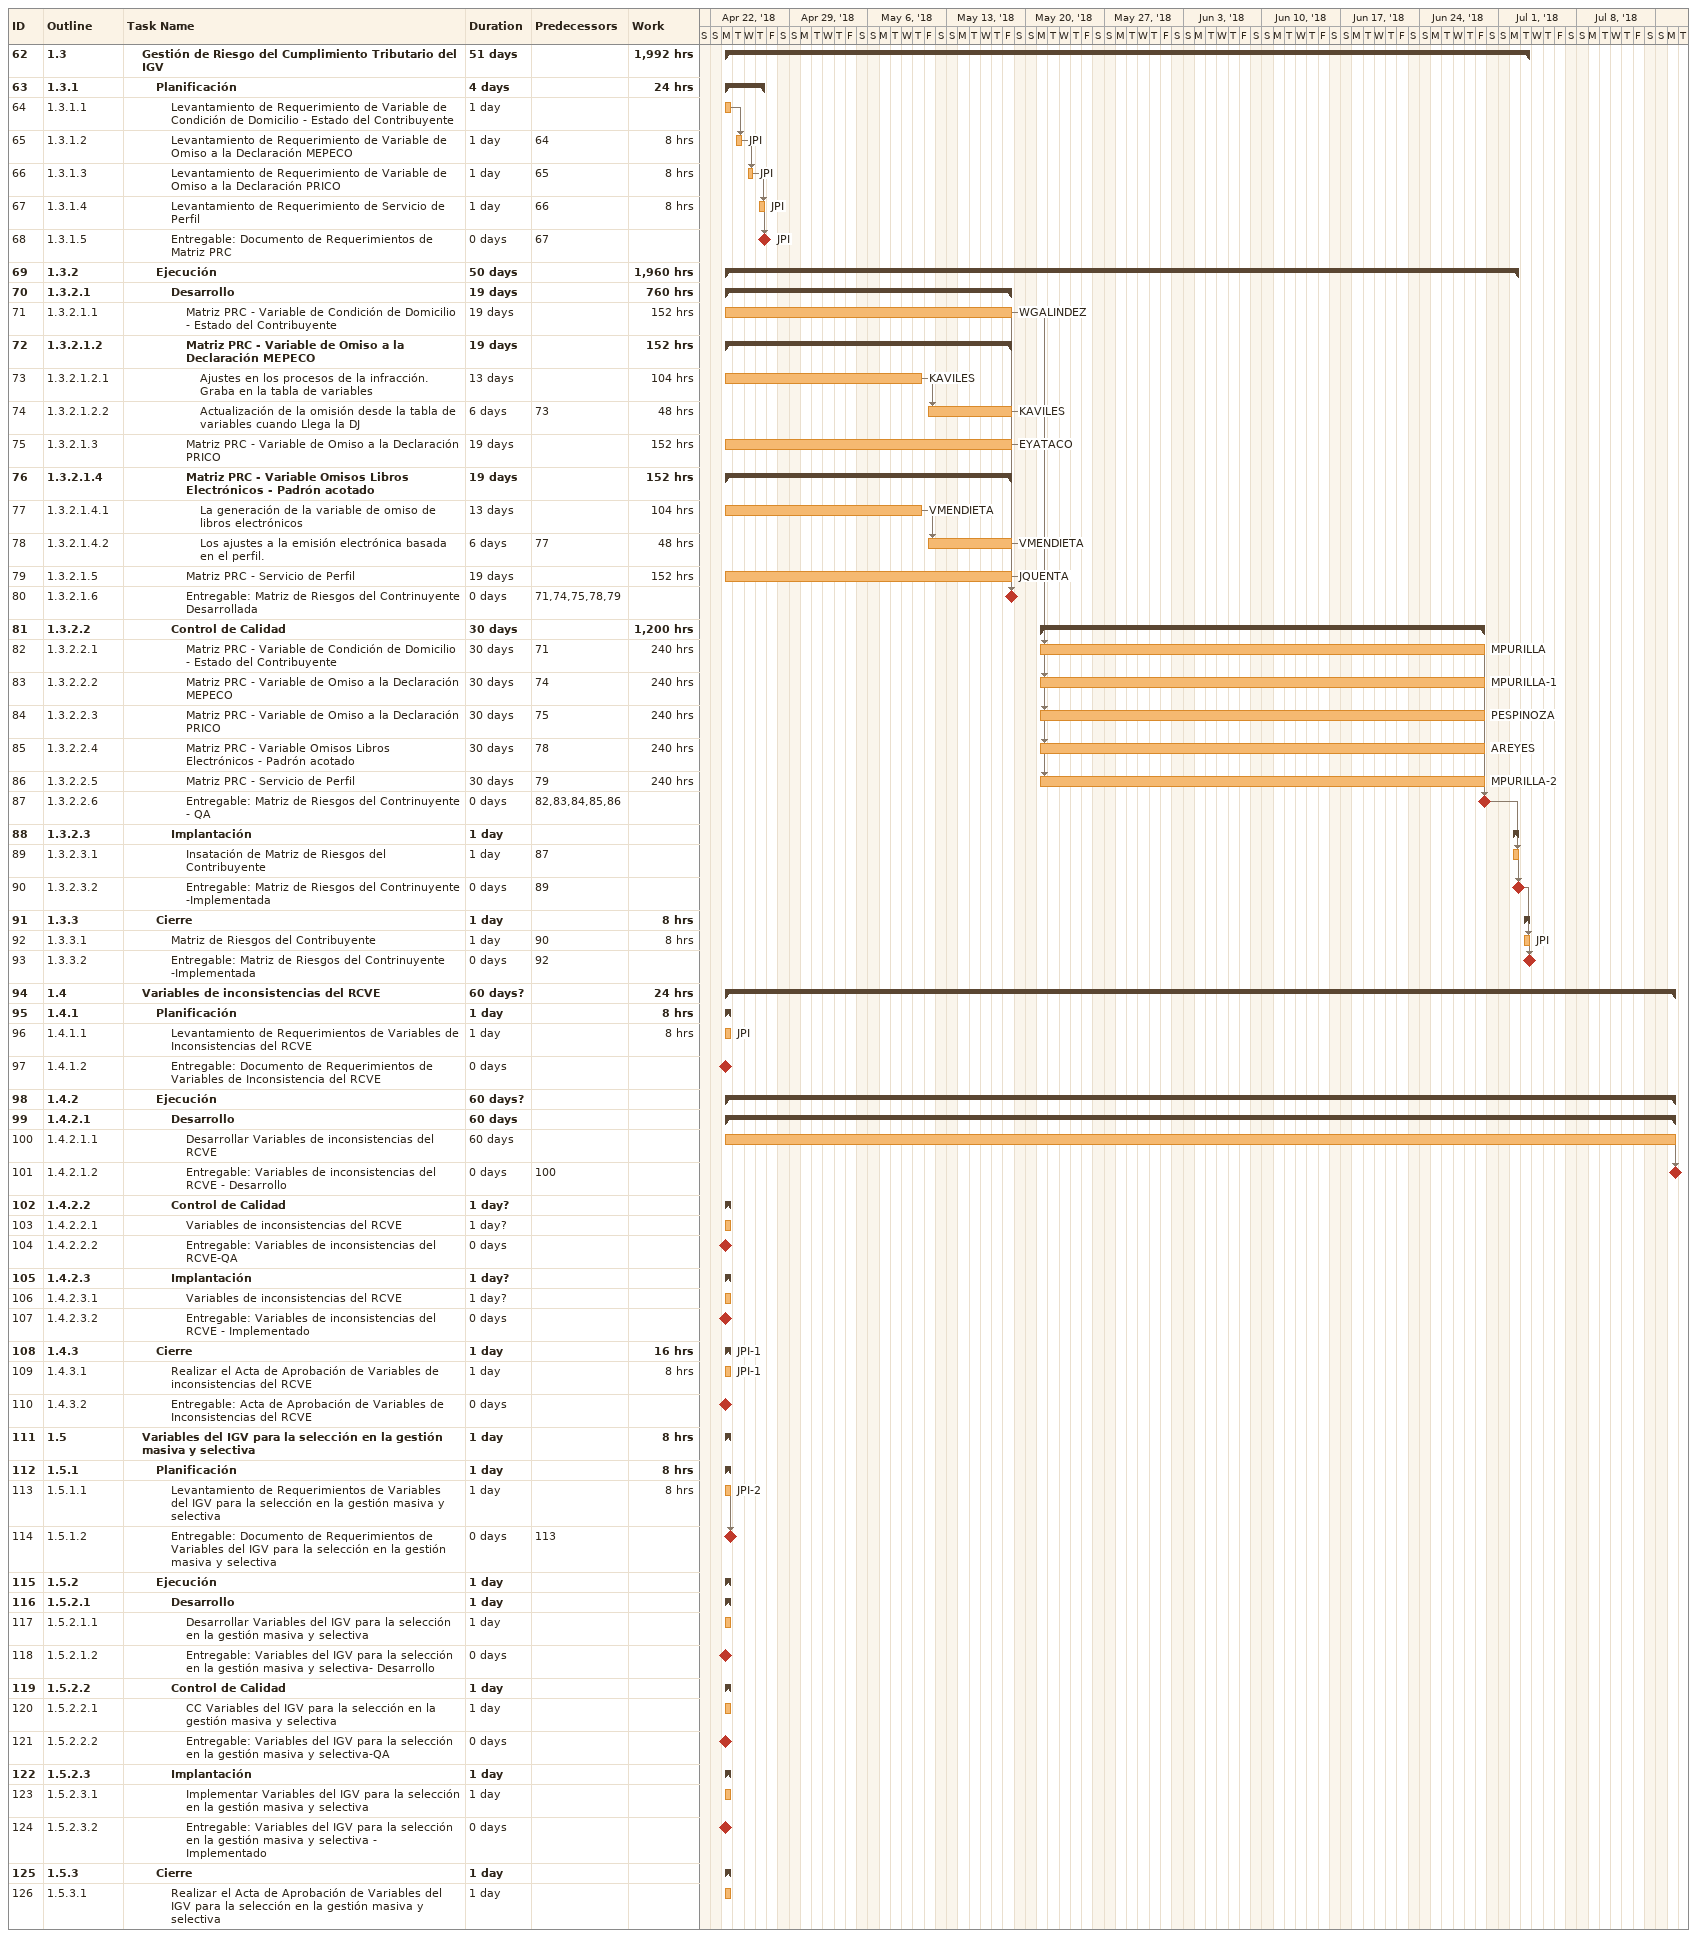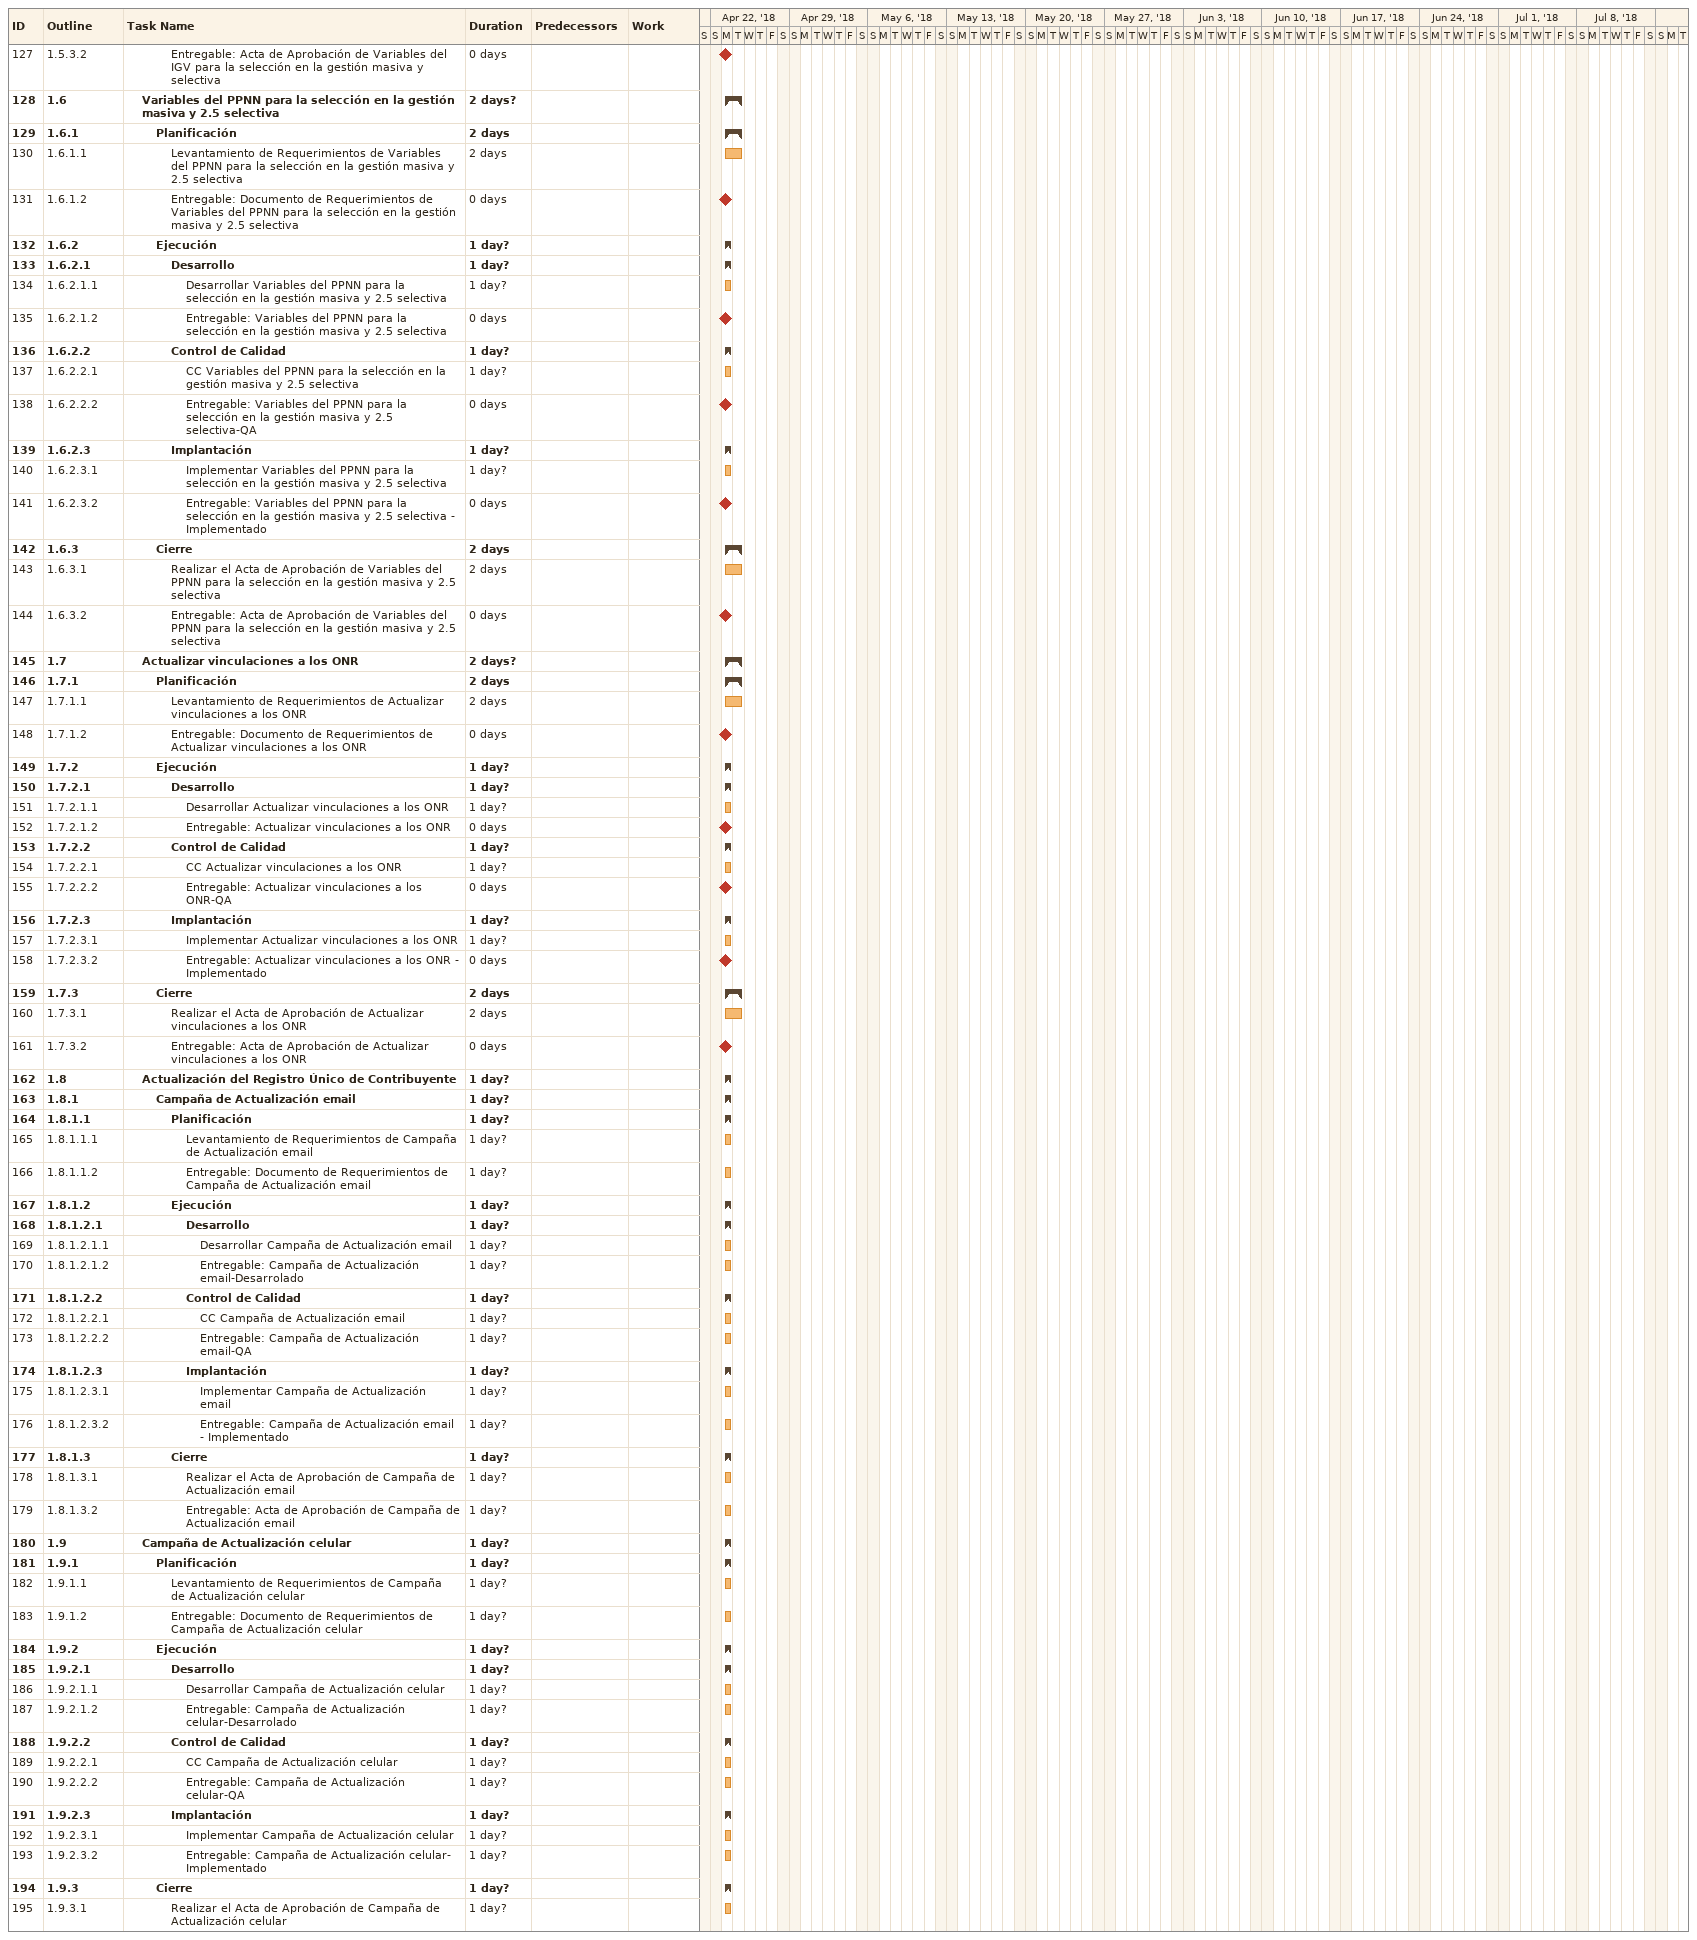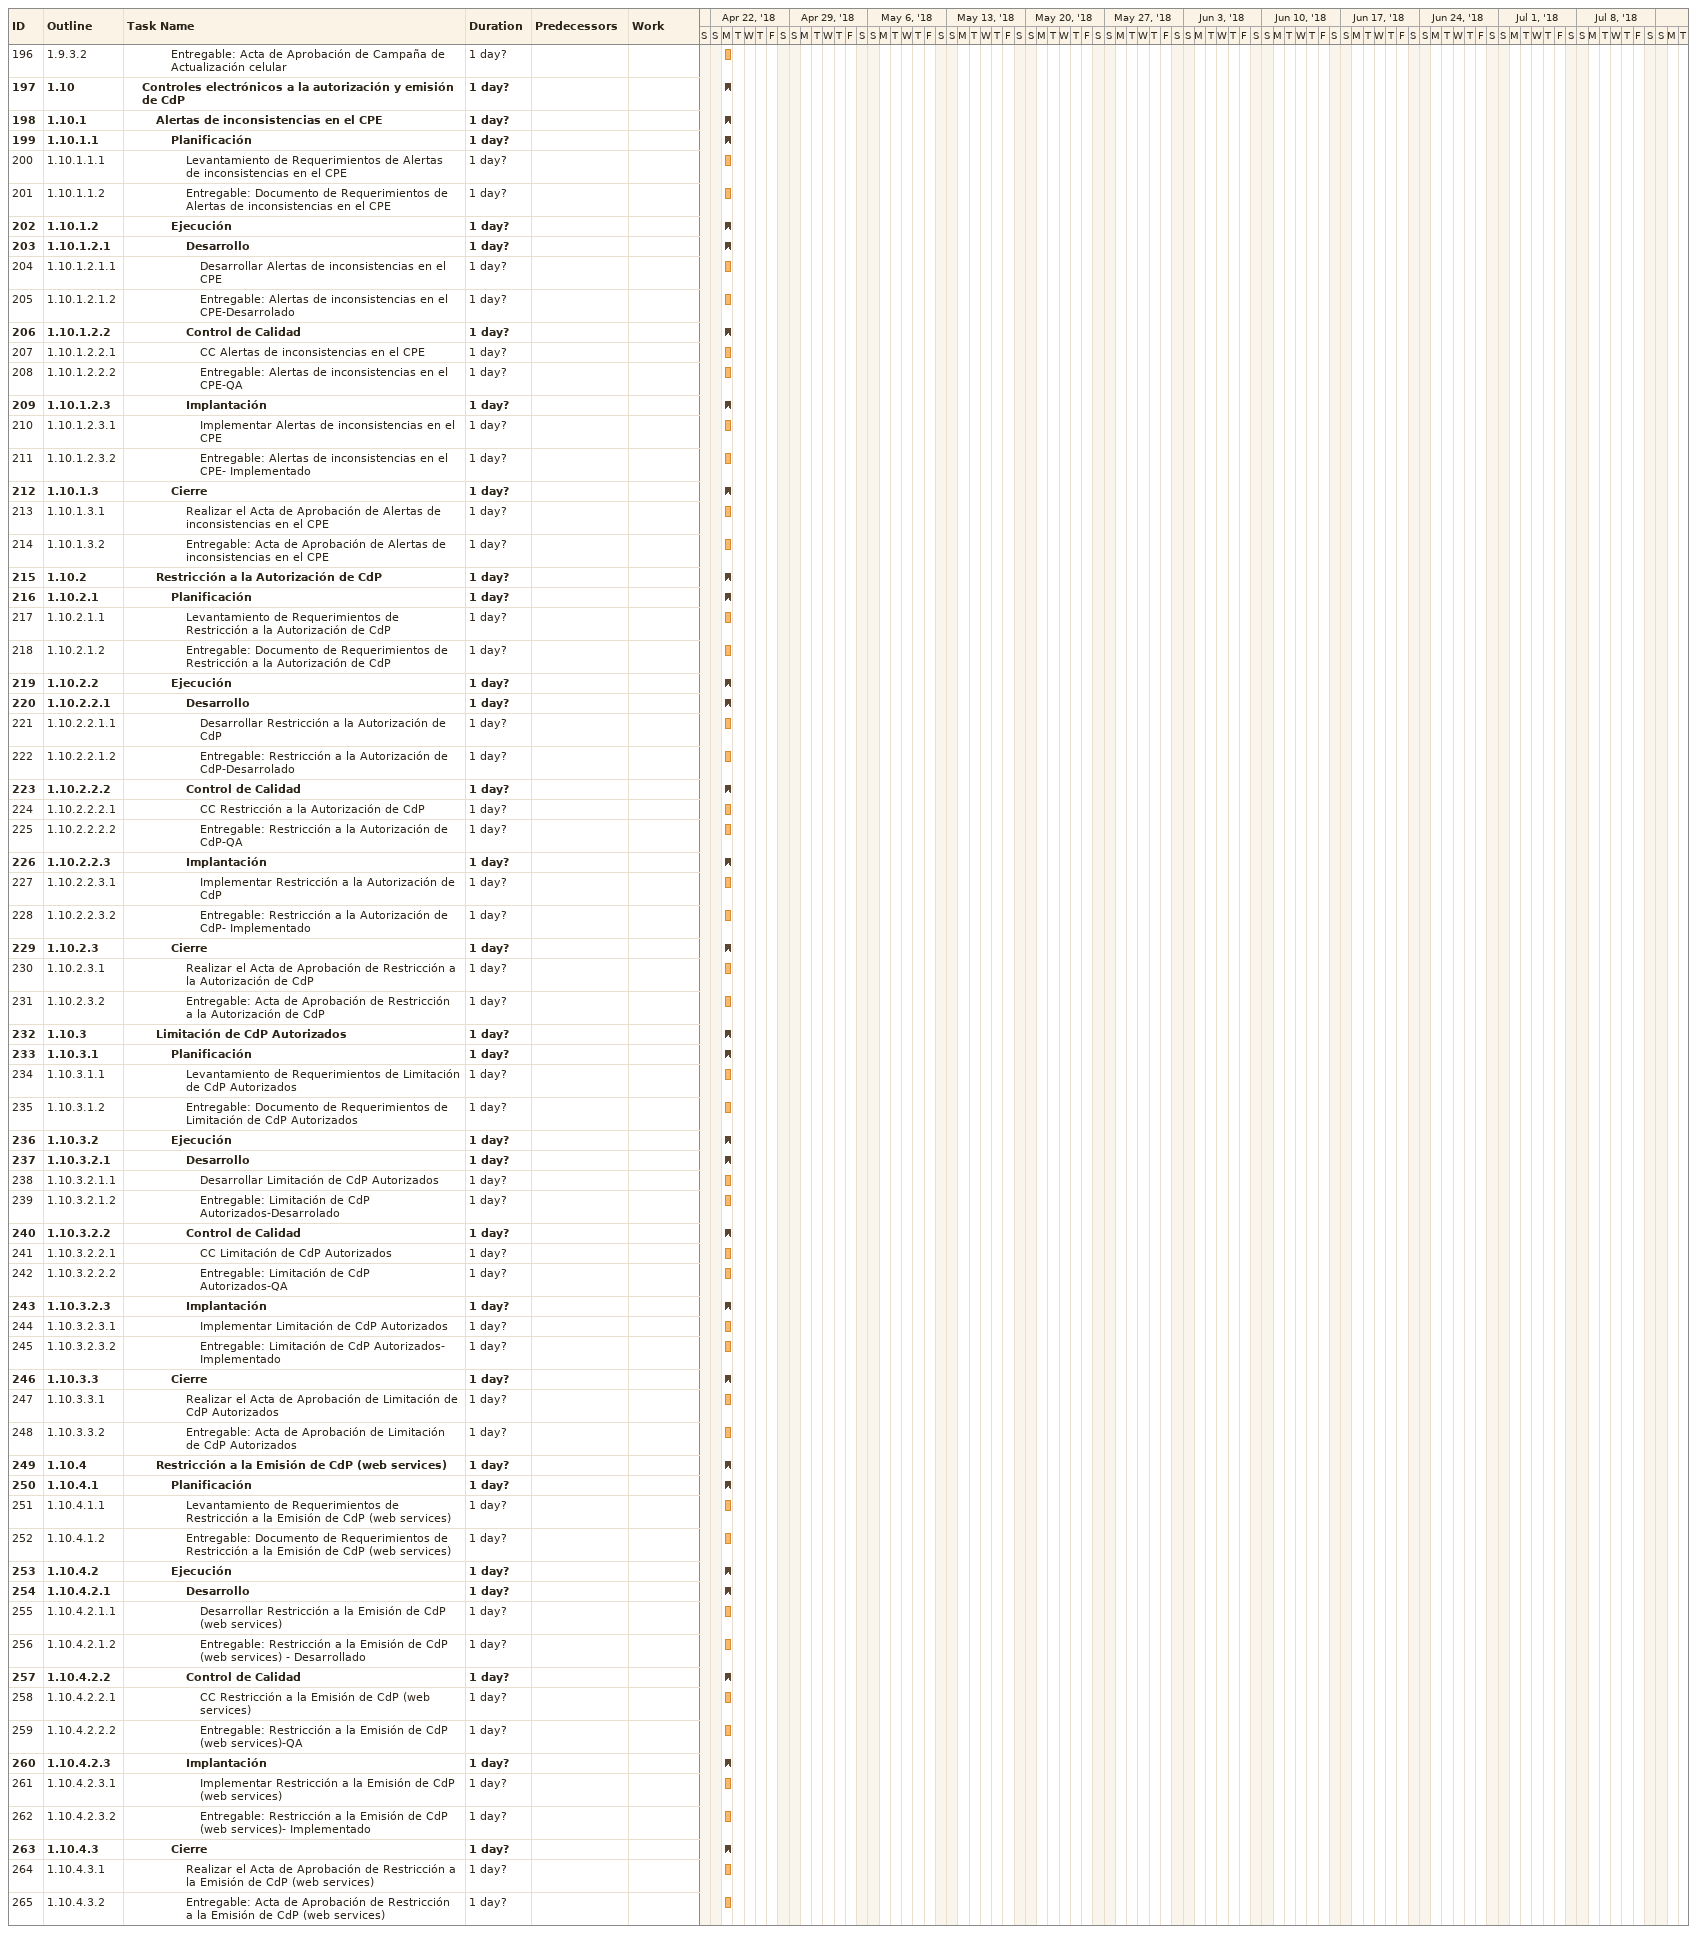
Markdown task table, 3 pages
| ID | WBS | Task | Duration | Start | Finish | Predecessors | Resources | Work (h) |
|---|---|---|---|---|---|---|---|---|
| 62 | 1.3 | **Gestión de Riesgo del Cumplimiento Tributario del IGV** | 51d | 2018-04-23 | 2018-07-03 |  |  | 1992 |
| 63 | 1.3.1 | **Planificación** | 4d | 2018-04-23 | 2018-04-26 |  |  | 24 |
| 64 | 1.3.1.1 | Levantamiento de Requerimiento de Variable de Condición de Domicilio - Estado del Contribuyente | 1d | 2018-04-23 | 2018-04-23 |  |  |  |
| 65 | 1.3.1.2 | Levantamiento de Requerimiento de Variable de Omiso a la Declaración MEPECO | 1d | 2018-04-24 | 2018-04-24 | 64 | JPI | 8 |
| 66 | 1.3.1.3 | Levantamiento de Requerimiento de Variable de Omiso a la Declaración PRICO | 1d | 2018-04-25 | 2018-04-25 | 65 | JPI | 8 |
| 67 | 1.3.1.4 | Levantamiento de Requerimiento de Servicio de Perfil | 1d | 2018-04-26 | 2018-04-26 | 66 | JPI | 8 |
| 68 | 1.3.1.5 | Entregable: Documento de Requerimientos de Matriz PRC | 0d | 2018-04-26 | 2018-04-26 | 67 | JPI |  |
| 69 | 1.3.2 | **Ejecución** | 50d | 2018-04-23 | 2018-07-02 |  |  | 1960 |
| 70 | 1.3.2.1 | **Desarrollo** | 19d | 2018-04-23 | 2018-05-18 |  |  | 760 |
| 71 | 1.3.2.1.1 | Matriz PRC - Variable de Condición de Domicilio - Estado del Contribuyente | 19d | 2018-04-23 | 2018-05-18 |  | WGALINDEZ | 152 |
| 72 | 1.3.2.1.2 | **Matriz PRC - Variable de Omiso a la Declaración MEPECO** | 19d | 2018-04-23 | 2018-05-18 |  |  | 152 |
| 73 | 1.3.2.1.2.1 | Ajustes en los procesos de la infracción. Graba en la tabla de variables | 13d | 2018-04-23 | 2018-05-10 |  | KAVILES | 104 |
| 74 | 1.3.2.1.2.2 | Actualización de la omisión desde la tabla de variables cuando Llega la DJ | 6d | 2018-05-11 | 2018-05-18 | 73 | KAVILES | 48 |
| 75 | 1.3.2.1.3 | Matriz PRC - Variable de Omiso a la Declaración PRICO | 19d | 2018-04-23 | 2018-05-18 |  | EYATACO | 152 |
| 76 | 1.3.2.1.4 | **Matriz PRC - Variable Omisos Libros Electrónicos - Padrón acotado** | 19d | 2018-04-23 | 2018-05-18 |  |  | 152 |
| 77 | 1.3.2.1.4.1 | La generación de la variable de omiso de libros electrónicos | 13d | 2018-04-23 | 2018-05-10 |  | VMENDIETA | 104 |
| 78 | 1.3.2.1.4.2 | Los ajustes a la emisión electrónica basada en el perfil. | 6d | 2018-05-11 | 2018-05-18 | 77 | VMENDIETA | 48 |
| 79 | 1.3.2.1.5 | Matriz PRC - Servicio de Perfil | 19d | 2018-04-23 | 2018-05-18 |  | JQUENTA | 152 |
| 80 | 1.3.2.1.6 | Entregable: Matriz de Riesgos del Contrinuyente Desarrollada | 0d | 2018-05-18 | 2018-05-18 | 71, 74, 75, 78, 79 |  |  |
| 81 | 1.3.2.2 | **Control de Calidad** | 30d | 2018-05-21 | 2018-06-29 |  |  | 1200 |
| 82 | 1.3.2.2.1 | Matriz PRC - Variable de Condición de Domicilio - Estado del Contribuyente | 30d | 2018-05-21 | 2018-06-29 | 71 | MPURILLA | 240 |
| 83 | 1.3.2.2.2 | Matriz PRC - Variable de Omiso a la Declaración MEPECO | 30d | 2018-05-21 | 2018-06-29 | 74 | MPURILLA-1 | 240 |
| 84 | 1.3.2.2.3 | Matriz PRC - Variable de Omiso a la Declaración PRICO | 30d | 2018-05-21 | 2018-06-29 | 75 | PESPINOZA | 240 |
| 85 | 1.3.2.2.4 | Matriz PRC - Variable Omisos Libros Electrónicos - Padrón acotado | 30d | 2018-05-21 | 2018-06-29 | 78 | AREYES | 240 |
| 86 | 1.3.2.2.5 | Matriz PRC - Servicio de Perfil | 30d | 2018-05-21 | 2018-06-29 | 79 | MPURILLA-2 | 240 |
| 87 | 1.3.2.2.6 | Entregable: Matriz de Riesgos del Contrinuyente - QA | 0d | 2018-06-29 | 2018-06-29 | 82, 83, 84, 85, 86 |  |  |
| 88 | 1.3.2.3 | **Implantación** | 1d | 2018-07-02 | 2018-07-02 |  |  |  |
| 89 | 1.3.2.3.1 | Insatación de Matriz de Riesgos del Contribuyente | 1d | 2018-07-02 | 2018-07-02 | 87 |  |  |
| 90 | 1.3.2.3.2 | Entregable: Matriz de Riesgos del Contrinuyente -Implementada | 0d | 2018-07-02 | 2018-07-02 | 89 |  |  |
| 91 | 1.3.3 | **Cierre** | 1d | 2018-07-03 | 2018-07-03 |  |  | 8 |
| 92 | 1.3.3.1 | Matriz de Riesgos del Contribuyente | 1d | 2018-07-03 | 2018-07-03 | 90 | JPI | 8 |
| 93 | 1.3.3.2 | Entregable: Matriz de Riesgos del Contrinuyente -Implementada | 0d | 2018-07-03 | 2018-07-03 | 92 |  |  |
| 94 | 1.4 | **Variables de inconsistencias del RCVE** | 60d? | 2018-04-23 | 2018-07-16 |  |  | 24 |
| 95 | 1.4.1 | **Planificación** | 1d | 2018-04-23 | 2018-04-23 |  |  | 8 |
| 96 | 1.4.1.1 | Levantamiento de Requerimientos de Variables de Inconsistencias del RCVE | 1d | 2018-04-23 | 2018-04-23 |  | JPI | 8 |
| 97 | 1.4.1.2 | Entregable: Documento de Requerimientos de Variables de Inconsistencia del RCVE | 0d | 2018-04-23 | 2018-04-23 |  |  |  |
| 98 | 1.4.2 | **Ejecución** | 60d? | 2018-04-23 | 2018-07-16 |  |  |  |
| 99 | 1.4.2.1 | **Desarrollo** | 60d | 2018-04-23 | 2018-07-16 |  |  |  |
| 100 | 1.4.2.1.1 | Desarrollar Variables de inconsistencias del RCVE | 60d | 2018-04-23 | 2018-07-16 |  |  |  |
| 101 | 1.4.2.1.2 | Entregable: Variables de inconsistencias del RCVE - Desarrollo | 0d | 2018-07-16 | 2018-07-16 | 100 |  |  |
| 102 | 1.4.2.2 | **Control de Calidad** | 1d? | 2018-04-23 | 2018-04-23 |  |  |  |
| 103 | 1.4.2.2.1 | Variables de inconsistencias del RCVE | 1d? | 2018-04-23 | 2018-04-23 |  |  |  |
| 104 | 1.4.2.2.2 | Entregable: Variables de inconsistencias del RCVE-QA | 0d | 2018-04-23 | 2018-04-23 |  |  |  |
| 105 | 1.4.2.3 | **Implantación** | 1d? | 2018-04-23 | 2018-04-23 |  |  |  |
| 106 | 1.4.2.3.1 | Variables de inconsistencias del RCVE | 1d? | 2018-04-23 | 2018-04-23 |  |  |  |
| 107 | 1.4.2.3.2 | Entregable: Variables de inconsistencias del RCVE - Implementado | 0d | 2018-04-23 | 2018-04-23 |  |  |  |
| 108 | 1.4.3 | **Cierre** | 1d | 2018-04-23 | 2018-04-23 |  | JPI-1 | 16 |
| 109 | 1.4.3.1 | Realizar el Acta de Aprobación de Variables de inconsistencias del RCVE | 1d | 2018-04-23 | 2018-04-23 |  | JPI-1 | 8 |
| 110 | 1.4.3.2 | Entregable: Acta de Aprobación de Variables de Inconsistencias del RCVE | 0d | 2018-04-23 | 2018-04-23 |  |  |  |
| 111 | 1.5 | **Variables del IGV para la selección en la gestión masiva y selectiva** | 1d | 2018-04-23 | 2018-04-23 |  |  | 8 |
| 112 | 1.5.1 | **Planificación** | 1d | 2018-04-23 | 2018-04-23 |  |  | 8 |
| 113 | 1.5.1.1 | Levantamiento de Requerimientos de Variables del IGV para la selección en la gestión masiva y selectiva | 1d | 2018-04-23 | 2018-04-23 |  | JPI-2 | 8 |
| 114 | 1.5.1.2 | Entregable: Documento de Requerimientos de Variables del IGV para la selección en la gestión masiva y selectiva | 0d | 2018-04-23 | 2018-04-23 | 113 |  |  |
| 115 | 1.5.2 | **Ejecución** | 1d | 2018-04-23 | 2018-04-23 |  |  |  |
| 116 | 1.5.2.1 | **Desarrollo** | 1d | 2018-04-23 | 2018-04-23 |  |  |  |
| 117 | 1.5.2.1.1 | Desarrollar Variables del IGV para la selección en la gestión masiva y selectiva | 1d | 2018-04-23 | 2018-04-23 |  |  |  |
| 118 | 1.5.2.1.2 | Entregable: Variables del IGV para la selección en la gestión masiva y selectiva- Desarrollo | 0d | 2018-04-23 | 2018-04-23 |  |  |  |
| 119 | 1.5.2.2 | **Control de Calidad** | 1d | 2018-04-23 | 2018-04-23 |  |  |  |
| 120 | 1.5.2.2.1 | CC Variables del IGV para la selección en la gestión masiva y selectiva | 1d | 2018-04-23 | 2018-04-23 |  |  |  |
| 121 | 1.5.2.2.2 | Entregable: Variables del IGV para la selección en la gestión masiva y selectiva-QA | 0d | 2018-04-23 | 2018-04-23 |  |  |  |
| 122 | 1.5.2.3 | **Implantación** | 1d | 2018-04-23 | 2018-04-23 |  |  |  |
| 123 | 1.5.2.3.1 | Implementar Variables del IGV para la selección en la gestión masiva y selectiva | 1d | 2018-04-23 | 2018-04-23 |  |  |  |
| 124 | 1.5.2.3.2 | Entregable: Variables del IGV para la selección en la gestión masiva y selectiva - Implementado | 0d | 2018-04-23 | 2018-04-23 |  |  |  |
| 125 | 1.5.3 | **Cierre** | 1d | 2018-04-23 | 2018-04-23 |  |  |  |
| 126 | 1.5.3.1 | Realizar el Acta de Aprobación de Variables del IGV para la selección en la gestión masiva y selectiva | 1d | 2018-04-23 | 2018-04-23 |  |  |  |
| 127 | 1.5.3.2 | Entregable: Acta de Aprobación de Variables del IGV para la selección en la gestión masiva y selectiva | 0d | 2018-04-23 | 2018-04-23 |  |  |  |
| 128 | 1.6 | **Variables del PPNN para la selección en la gestión masiva y 2.5 selectiva** | 2d? | 2018-04-23 | 2018-04-24 |  |  |  |
| 129 | 1.6.1 | **Planificación** | 2d | 2018-04-23 | 2018-04-24 |  |  |  |
| 130 | 1.6.1.1 | Levantamiento de Requerimientos de Variables del PPNN para la selección en la gestión masiva y 2.5 selectiva | 2d | 2018-04-23 | 2018-04-24 |  |  |  |
| 131 | 1.6.1.2 | Entregable: Documento de Requerimientos de Variables del PPNN para la selección en la gestión masiva y 2.5 selectiva | 0d | 2018-04-23 | 2018-04-23 |  |  |  |
| 132 | 1.6.2 | **Ejecución** | 1d? | 2018-04-23 | 2018-04-23 |  |  |  |
| 133 | 1.6.2.1 | **Desarrollo** | 1d? | 2018-04-23 | 2018-04-23 |  |  |  |
| 134 | 1.6.2.1.1 | Desarrollar Variables del PPNN para la selección en la gestión masiva y 2.5 selectiva | 1d? | 2018-04-23 | 2018-04-23 |  |  |  |
| 135 | 1.6.2.1.2 | Entregable: Variables del PPNN para la selección en la gestión masiva y 2.5 selectiva | 0d | 2018-04-23 | 2018-04-23 |  |  |  |
| 136 | 1.6.2.2 | **Control de Calidad** | 1d? | 2018-04-23 | 2018-04-23 |  |  |  |
| 137 | 1.6.2.2.1 | CC Variables del PPNN para la selección en la gestión masiva y 2.5 selectiva | 1d? | 2018-04-23 | 2018-04-23 |  |  |  |
| 138 | 1.6.2.2.2 | Entregable: Variables del PPNN para la selección en la gestión masiva y 2.5 selectiva-QA | 0d | 2018-04-23 | 2018-04-23 |  |  |  |
| 139 | 1.6.2.3 | **Implantación** | 1d? | 2018-04-23 | 2018-04-23 |  |  |  |
| 140 | 1.6.2.3.1 | Implementar Variables del PPNN para la selección en la gestión masiva y 2.5 selectiva | 1d? | 2018-04-23 | 2018-04-23 |  |  |  |
| 141 | 1.6.2.3.2 | Entregable: Variables del PPNN para la selección en la gestión masiva y 2.5 selectiva - Implementado | 0d | 2018-04-23 | 2018-04-23 |  |  |  |
| 142 | 1.6.3 | **Cierre** | 2d | 2018-04-23 | 2018-04-24 |  |  |  |
| 143 | 1.6.3.1 | Realizar el Acta de Aprobación de Variables del PPNN para la selección en la gestión masiva y 2.5 selectiva | 2d | 2018-04-23 | 2018-04-24 |  |  |  |
| 144 | 1.6.3.2 | Entregable: Acta de Aprobación de Variables del PPNN para la selección en la gestión masiva y 2.5 selectiva | 0d | 2018-04-23 | 2018-04-23 |  |  |  |
| 145 | 1.7 | **Actualizar vinculaciones a los ONR** | 2d? | 2018-04-23 | 2018-04-24 |  |  |  |
| 146 | 1.7.1 | **Planificación** | 2d | 2018-04-23 | 2018-04-24 |  |  |  |
| 147 | 1.7.1.1 | Levantamiento de Requerimientos de Actualizar vinculaciones a los ONR | 2d | 2018-04-23 | 2018-04-24 |  |  |  |
| 148 | 1.7.1.2 | Entregable: Documento de Requerimientos de Actualizar vinculaciones a los ONR | 0d | 2018-04-23 | 2018-04-23 |  |  |  |
| 149 | 1.7.2 | **Ejecución** | 1d? | 2018-04-23 | 2018-04-23 |  |  |  |
| 150 | 1.7.2.1 | **Desarrollo** | 1d? | 2018-04-23 | 2018-04-23 |  |  |  |
| 151 | 1.7.2.1.1 | Desarrollar Actualizar vinculaciones a los ONR | 1d? | 2018-04-23 | 2018-04-23 |  |  |  |
| 152 | 1.7.2.1.2 | Entregable: Actualizar vinculaciones a los ONR | 0d | 2018-04-23 | 2018-04-23 |  |  |  |
| 153 | 1.7.2.2 | **Control de Calidad** | 1d? | 2018-04-23 | 2018-04-23 |  |  |  |
| 154 | 1.7.2.2.1 | CC Actualizar vinculaciones a los ONR | 1d? | 2018-04-23 | 2018-04-23 |  |  |  |
| 155 | 1.7.2.2.2 | Entregable: Actualizar vinculaciones a los ONR-QA | 0d | 2018-04-23 | 2018-04-23 |  |  |  |
| 156 | 1.7.2.3 | **Implantación** | 1d? | 2018-04-23 | 2018-04-23 |  |  |  |
| 157 | 1.7.2.3.1 | Implementar Actualizar vinculaciones a los ONR | 1d? | 2018-04-23 | 2018-04-23 |  |  |  |
| 158 | 1.7.2.3.2 | Entregable: Actualizar vinculaciones a los ONR - Implementado | 0d | 2018-04-23 | 2018-04-23 |  |  |  |
| 159 | 1.7.3 | **Cierre** | 2d | 2018-04-23 | 2018-04-24 |  |  |  |
| 160 | 1.7.3.1 | Realizar el Acta de Aprobación de Actualizar vinculaciones a los ONR | 2d | 2018-04-23 | 2018-04-24 |  |  |  |
| 161 | 1.7.3.2 | Entregable: Acta de Aprobación de Actualizar vinculaciones a los ONR | 0d | 2018-04-23 | 2018-04-23 |  |  |  |
| 162 | 1.8 | **Actualización del Registro Único de Contribuyente** | 1d? | 2018-04-23 | 2018-04-23 |  |  |  |
| 163 | 1.8.1 | **Campaña de Actualización email** | 1d? | 2018-04-23 | 2018-04-23 |  |  |  |
| 164 | 1.8.1.1 | **Planificación** | 1d? | 2018-04-23 | 2018-04-23 |  |  |  |
| 165 | 1.8.1.1.1 | Levantamiento de Requerimientos de Campaña de Actualización email | 1d? | 2018-04-23 | 2018-04-23 |  |  |  |
| 166 | 1.8.1.1.2 | Entregable: Documento de Requerimientos de Campaña de Actualización email | 1d? | 2018-04-23 | 2018-04-23 |  |  |  |
| 167 | 1.8.1.2 | **Ejecución** | 1d? | 2018-04-23 | 2018-04-23 |  |  |  |
| 168 | 1.8.1.2.1 | **Desarrollo** | 1d? | 2018-04-23 | 2018-04-23 |  |  |  |
| 169 | 1.8.1.2.1.1 | Desarrollar Campaña de Actualización email | 1d? | 2018-04-23 | 2018-04-23 |  |  |  |
| 170 | 1.8.1.2.1.2 | Entregable: Campaña de Actualización email-Desarrolado | 1d? | 2018-04-23 | 2018-04-23 |  |  |  |
| 171 | 1.8.1.2.2 | **Control de Calidad** | 1d? | 2018-04-23 | 2018-04-23 |  |  |  |
| 172 | 1.8.1.2.2.1 | CC Campaña de Actualización email | 1d? | 2018-04-23 | 2018-04-23 |  |  |  |
| 173 | 1.8.1.2.2.2 | Entregable: Campaña de Actualización email-QA | 1d? | 2018-04-23 | 2018-04-23 |  |  |  |
| 174 | 1.8.1.2.3 | **Implantación** | 1d? | 2018-04-23 | 2018-04-23 |  |  |  |
| 175 | 1.8.1.2.3.1 | Implementar Campaña de Actualización email | 1d? | 2018-04-23 | 2018-04-23 |  |  |  |
| 176 | 1.8.1.2.3.2 | Entregable: Campaña de Actualización email - Implementado | 1d? | 2018-04-23 | 2018-04-23 |  |  |  |
| 177 | 1.8.1.3 | **Cierre** | 1d? | 2018-04-23 | 2018-04-23 |  |  |  |
| 178 | 1.8.1.3.1 | Realizar el Acta de Aprobación de Campaña de Actualización email | 1d? | 2018-04-23 | 2018-04-23 |  |  |  |
| 179 | 1.8.1.3.2 | Entregable: Acta de Aprobación de Campaña de Actualización email | 1d? | 2018-04-23 | 2018-04-23 |  |  |  |
| 180 | 1.9 | **Campaña de Actualización celular** | 1d? | 2018-04-23 | 2018-04-23 |  |  |  |
| 181 | 1.9.1 | **Planificación** | 1d? | 2018-04-23 | 2018-04-23 |  |  |  |
| 182 | 1.9.1.1 | Levantamiento de Requerimientos de Campaña de Actualización celular | 1d? | 2018-04-23 | 2018-04-23 |  |  |  |
| 183 | 1.9.1.2 | Entregable: Documento de Requerimientos de Campaña de Actualización celular | 1d? | 2018-04-23 | 2018-04-23 |  |  |  |
| 184 | 1.9.2 | **Ejecución** | 1d? | 2018-04-23 | 2018-04-23 |  |  |  |
| 185 | 1.9.2.1 | **Desarrollo** | 1d? | 2018-04-23 | 2018-04-23 |  |  |  |
| 186 | 1.9.2.1.1 | Desarrollar Campaña de Actualización celular | 1d? | 2018-04-23 | 2018-04-23 |  |  |  |
| 187 | 1.9.2.1.2 | Entregable: Campaña de Actualización celular-Desarrolado | 1d? | 2018-04-23 | 2018-04-23 |  |  |  |
| 188 | 1.9.2.2 | **Control de Calidad** | 1d? | 2018-04-23 | 2018-04-23 |  |  |  |
| 189 | 1.9.2.2.1 | CC Campaña de Actualización celular | 1d? | 2018-04-23 | 2018-04-23 |  |  |  |
| 190 | 1.9.2.2.2 | Entregable: Campaña de Actualización celular-QA | 1d? | 2018-04-23 | 2018-04-23 |  |  |  |
| 191 | 1.9.2.3 | **Implantación** | 1d? | 2018-04-23 | 2018-04-23 |  |  |  |
| 192 | 1.9.2.3.1 | Implementar Campaña de Actualización celular | 1d? | 2018-04-23 | 2018-04-23 |  |  |  |
| 193 | 1.9.2.3.2 | Entregable: Campaña de Actualización celular- Implementado | 1d? | 2018-04-23 | 2018-04-23 |  |  |  |
| 194 | 1.9.3 | **Cierre** | 1d? | 2018-04-23 | 2018-04-23 |  |  |  |
| 195 | 1.9.3.1 | Realizar el Acta de Aprobación de Campaña de Actualización celular | 1d? | 2018-04-23 | 2018-04-23 |  |  |  |
| 196 | 1.9.3.2 | Entregable: Acta de Aprobación de Campaña de Actualización celular | 1d? | 2018-04-23 | 2018-04-23 |  |  |  |
| 197 | 1.10 | **Controles electrónicos a la autorización y emisión de CdP** | 1d? | 2018-04-23 | 2018-04-23 |  |  |  |
| 198 | 1.10.1 | **Alertas de inconsistencias en el CPE** | 1d? | 2018-04-23 | 2018-04-23 |  |  |  |
| 199 | 1.10.1.1 | **Planificación** | 1d? | 2018-04-23 | 2018-04-23 |  |  |  |
| 200 | 1.10.1.1.1 | Levantamiento de Requerimientos de Alertas de inconsistencias en el CPE | 1d? | 2018-04-23 | 2018-04-23 |  |  |  |
| 201 | 1.10.1.1.2 | Entregable: Documento de Requerimientos de Alertas de inconsistencias en el CPE | 1d? | 2018-04-23 | 2018-04-23 |  |  |  |
| 202 | 1.10.1.2 | **Ejecución** | 1d? | 2018-04-23 | 2018-04-23 |  |  |  |
| 203 | 1.10.1.2.1 | **Desarrollo** | 1d? | 2018-04-23 | 2018-04-23 |  |  |  |
| 204 | 1.10.1.2.1.1 | Desarrollar Alertas de inconsistencias en el CPE | 1d? | 2018-04-23 | 2018-04-23 |  |  |  |
| 205 | 1.10.1.2.1.2 | Entregable: Alertas de inconsistencias en el CPE-Desarrolado | 1d? | 2018-04-23 | 2018-04-23 |  |  |  |
| 206 | 1.10.1.2.2 | **Control de Calidad** | 1d? | 2018-04-23 | 2018-04-23 |  |  |  |
| 207 | 1.10.1.2.2.1 | CC Alertas de inconsistencias en el CPE | 1d? | 2018-04-23 | 2018-04-23 |  |  |  |
| 208 | 1.10.1.2.2.2 | Entregable: Alertas de inconsistencias en el CPE-QA | 1d? | 2018-04-23 | 2018-04-23 |  |  |  |
| 209 | 1.10.1.2.3 | **Implantación** | 1d? | 2018-04-23 | 2018-04-23 |  |  |  |
| 210 | 1.10.1.2.3.1 | Implementar Alertas de inconsistencias en el CPE | 1d? | 2018-04-23 | 2018-04-23 |  |  |  |
| 211 | 1.10.1.2.3.2 | Entregable: Alertas de inconsistencias en el CPE- Implementado | 1d? | 2018-04-23 | 2018-04-23 |  |  |  |
| 212 | 1.10.1.3 | **Cierre** | 1d? | 2018-04-23 | 2018-04-23 |  |  |  |
| 213 | 1.10.1.3.1 | Realizar el Acta de Aprobación de Alertas de inconsistencias en el CPE | 1d? | 2018-04-23 | 2018-04-23 |  |  |  |
| 214 | 1.10.1.3.2 | Entregable: Acta de Aprobación de Alertas de inconsistencias en el CPE | 1d? | 2018-04-23 | 2018-04-23 |  |  |  |
| 215 | 1.10.2 | **Restricción a la Autorización de CdP** | 1d? | 2018-04-23 | 2018-04-23 |  |  |  |
| 216 | 1.10.2.1 | **Planificación** | 1d? | 2018-04-23 | 2018-04-23 |  |  |  |
| 217 | 1.10.2.1.1 | Levantamiento de Requerimientos de Restricción a la Autorización de CdP | 1d? | 2018-04-23 | 2018-04-23 |  |  |  |
| 218 | 1.10.2.1.2 | Entregable: Documento de Requerimientos de Restricción a la Autorización de CdP | 1d? | 2018-04-23 | 2018-04-23 |  |  |  |
| 219 | 1.10.2.2 | **Ejecución** | 1d? | 2018-04-23 | 2018-04-23 |  |  |  |
| 220 | 1.10.2.2.1 | **Desarrollo** | 1d? | 2018-04-23 | 2018-04-23 |  |  |  |
| 221 | 1.10.2.2.1.1 | Desarrollar Restricción a la Autorización de CdP | 1d? | 2018-04-23 | 2018-04-23 |  |  |  |
| 222 | 1.10.2.2.1.2 | Entregable: Restricción a la Autorización de CdP-Desarrolado | 1d? | 2018-04-23 | 2018-04-23 |  |  |  |
| 223 | 1.10.2.2.2 | **Control de Calidad** | 1d? | 2018-04-23 | 2018-04-23 |  |  |  |
| 224 | 1.10.2.2.2.1 | CC Restricción a la Autorización de CdP | 1d? | 2018-04-23 | 2018-04-23 |  |  |  |
| 225 | 1.10.2.2.2.2 | Entregable: Restricción a la Autorización de CdP-QA | 1d? | 2018-04-23 | 2018-04-23 |  |  |  |
| 226 | 1.10.2.2.3 | **Implantación** | 1d? | 2018-04-23 | 2018-04-23 |  |  |  |
| 227 | 1.10.2.2.3.1 | Implementar Restricción a la Autorización de CdP | 1d? | 2018-04-23 | 2018-04-23 |  |  |  |
| 228 | 1.10.2.2.3.2 | Entregable: Restricción a la Autorización de CdP- Implementado | 1d? | 2018-04-23 | 2018-04-23 |  |  |  |
| 229 | 1.10.2.3 | **Cierre** | 1d? | 2018-04-23 | 2018-04-23 |  |  |  |
| 230 | 1.10.2.3.1 | Realizar el Acta de Aprobación de Restricción a la Autorización de CdP | 1d? | 2018-04-23 | 2018-04-23 |  |  |  |
| 231 | 1.10.2.3.2 | Entregable: Acta de Aprobación de Restricción a la Autorización de CdP | 1d? | 2018-04-23 | 2018-04-23 |  |  |  |
| 232 | 1.10.3 | **Limitación de CdP Autorizados** | 1d? | 2018-04-23 | 2018-04-23 |  |  |  |
| 233 | 1.10.3.1 | **Planificación** | 1d? | 2018-04-23 | 2018-04-23 |  |  |  |
| 234 | 1.10.3.1.1 | Levantamiento de Requerimientos de Limitación de CdP Autorizados | 1d? | 2018-04-23 | 2018-04-23 |  |  |  |
| 235 | 1.10.3.1.2 | Entregable: Documento de Requerimientos de Limitación de CdP Autorizados | 1d? | 2018-04-23 | 2018-04-23 |  |  |  |
| 236 | 1.10.3.2 | **Ejecución** | 1d? | 2018-04-23 | 2018-04-23 |  |  |  |
| 237 | 1.10.3.2.1 | **Desarrollo** | 1d? | 2018-04-23 | 2018-04-23 |  |  |  |
| 238 | 1.10.3.2.1.1 | Desarrollar Limitación de CdP Autorizados | 1d? | 2018-04-23 | 2018-04-23 |  |  |  |
| 239 | 1.10.3.2.1.2 | Entregable: Limitación de CdP Autorizados-Desarrolado | 1d? | 2018-04-23 | 2018-04-23 |  |  |  |
| 240 | 1.10.3.2.2 | **Control de Calidad** | 1d? | 2018-04-23 | 2018-04-23 |  |  |  |
| 241 | 1.10.3.2.2.1 | CC Limitación de CdP Autorizados | 1d? | 2018-04-23 | 2018-04-23 |  |  |  |
| 242 | 1.10.3.2.2.2 | Entregable: Limitación de CdP Autorizados-QA | 1d? | 2018-04-23 | 2018-04-23 |  |  |  |
| 243 | 1.10.3.2.3 | **Implantación** | 1d? | 2018-04-23 | 2018-04-23 |  |  |  |
| 244 | 1.10.3.2.3.1 | Implementar Limitación de CdP Autorizados | 1d? | 2018-04-23 | 2018-04-23 |  |  |  |
| 245 | 1.10.3.2.3.2 | Entregable: Limitación de CdP Autorizados- Implementado | 1d? | 2018-04-23 | 2018-04-23 |  |  |  |
| 246 | 1.10.3.3 | **Cierre** | 1d? | 2018-04-23 | 2018-04-23 |  |  |  |
| 247 | 1.10.3.3.1 | Realizar el Acta de Aprobación de Limitación de CdP Autorizados | 1d? | 2018-04-23 | 2018-04-23 |  |  |  |
| 248 | 1.10.3.3.2 | Entregable: Acta de Aprobación de Limitación de CdP Autorizados | 1d? | 2018-04-23 | 2018-04-23 |  |  |  |
| 249 | 1.10.4 | **Restricción a la Emisión de CdP (web services)** | 1d? | 2018-04-23 | 2018-04-23 |  |  |  |
| 250 | 1.10.4.1 | **Planificación** | 1d? | 2018-04-23 | 2018-04-23 |  |  |  |
| 251 | 1.10.4.1.1 | Levantamiento de Requerimientos de Restricción a la Emisión de CdP (web services) | 1d? | 2018-04-23 | 2018-04-23 |  |  |  |
| 252 | 1.10.4.1.2 | Entregable: Documento de Requerimientos de Restricción a la Emisión de CdP (web services) | 1d? | 2018-04-23 | 2018-04-23 |  |  |  |
| 253 | 1.10.4.2 | **Ejecución** | 1d? | 2018-04-23 | 2018-04-23 |  |  |  |
| 254 | 1.10.4.2.1 | **Desarrollo** | 1d? | 2018-04-23 | 2018-04-23 |  |  |  |
| 255 | 1.10.4.2.1.1 | Desarrollar Restricción a la Emisión de CdP (web services) | 1d? | 2018-04-23 | 2018-04-23 |  |  |  |
| 256 | 1.10.4.2.1.2 | Entregable: Restricción a la Emisión de CdP (web services) - Desarrollado | 1d? | 2018-04-23 | 2018-04-23 |  |  |  |
| 257 | 1.10.4.2.2 | **Control de Calidad** | 1d? | 2018-04-23 | 2018-04-23 |  |  |  |
| 258 | 1.10.4.2.2.1 | CC Restricción a la Emisión de CdP (web services) | 1d? | 2018-04-23 | 2018-04-23 |  |  |  |
| 259 | 1.10.4.2.2.2 | Entregable: Restricción a la Emisión de CdP (web services)-QA | 1d? | 2018-04-23 | 2018-04-23 |  |  |  |
| 260 | 1.10.4.2.3 | **Implantación** | 1d? | 2018-04-23 | 2018-04-23 |  |  |  |
| 261 | 1.10.4.2.3.1 | Implementar Restricción a la Emisión de CdP (web services) | 1d? | 2018-04-23 | 2018-04-23 |  |  |  |
| 262 | 1.10.4.2.3.2 | Entregable: Restricción a la Emisión de CdP (web services)- Implementado | 1d? | 2018-04-23 | 2018-04-23 |  |  |  |
| 263 | 1.10.4.3 | **Cierre** | 1d? | 2018-04-23 | 2018-04-23 |  |  |  |
| 264 | 1.10.4.3.1 | Realizar el Acta de Aprobación de Restricción a la Emisión de CdP (web services) | 1d? | 2018-04-23 | 2018-04-23 |  |  |  |
| 265 | 1.10.4.3.2 | Entregable: Acta de Aprobación de Restricción a la Emisión de CdP (web services) | 1d? | 2018-04-23 | 2018-04-23 |  |  |  |
